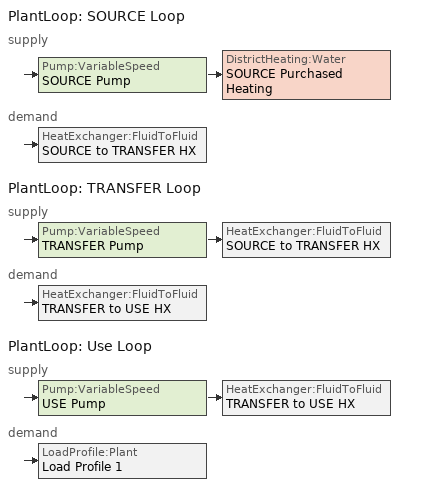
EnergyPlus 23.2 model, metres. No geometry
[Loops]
PlantLoop 'SOURCE Loop'
 supply: Pump:VariableSpeed 'SOURCE Pump' > DistrictHeating:Water 'SOURCE Purchased Heating'
 demand: HeatExchanger:FluidToFluid 'SOURCE to TRANSFER HX'
PlantLoop 'TRANSFER Loop'
 supply: Pump:VariableSpeed 'TRANSFER Pump' > HeatExchanger:FluidToFluid 'SOURCE to TRANSFER HX'
 demand: HeatExchanger:FluidToFluid 'TRANSFER to USE HX'
PlantLoop 'Use Loop'
 supply: Pump:VariableSpeed 'USE Pump' > HeatExchanger:FluidToFluid 'TRANSFER to USE HX'
 demand: LoadProfile:Plant 'Load Profile 1'
[Building]
Plant Load Profile Example: Loads convergence tolerance value=0.04; Maximum number of warmup days=25; Minimum number of warmup days=6; North axis=0; Solar distribution=FullInteriorAndExterior; Temperature convergence tolerance value=0.04; Terrain=Suburbs
[Site:Location]
CHICAGO_IL_USA_WMO_725300: Elevation=190; Latitude=42; Longitude=-87.88; Time zone=-6
[SizingPeriod:DesignDay] Barometric pressure=99063; Day of month=21; Daylight saving time indicator=No; Humidity condition type=WetBulb; Rain indicator=No; Snow indicator=No; Solar model indicator=ASHRAEClearSky
Name | Daily dry bulb temperature range | Day type | Maximum dry bulb temperature | Month | Sky clearness | Wetbulb or dewpoint at maximum dry bulb | Wind direction | Wind speed
CHICAGO Ann Clg 1% Condns DB=>MWB | 10.7 | SummerDesignDay | 31.5 | 7 | 1 | 23 | 230 | 5.3
CHICAGO Ann Htg 99% Condns DB | 0 | WinterDesignDay | -17.3 | 1 | 0 | -17.3 | 270 | 4.9
[DistrictHeating:Water]
SOURCE Purchased Heating: Nominal capacity=1000000
[HeatExchanger:FluidToFluid] Availability schedule=AlwaysOnSchedule; Heat exchanger u factor times area value=1500; Heat transfer metering end use type=LoopToLoop; Loop demand side design flow rate=0.003; Loop supply side design flow rate=0.003; Minimum temperature difference to activate heat exchanger=0.2
Name | Control type | Heat exchange model type
SOURCE to TRANSFER HX | OperationSchemeModulated | CrossFlowSupplyMixedDemandUnMixed
TRANSFER to USE HX | HeatingSetpointModulated | CrossFlowBothUnMixed
[LoadProfile:Plant]
Load Profile 1: Flow rate fraction schedule=Load Profile 1 Flow Frac Schedule; Load schedule=Load Profile 1 Load Schedule; Peak flow rate=0.002; Plant loop fluid type=Water
[PlantEquipmentList]
SOURCE Heating Plant: SOURCE Purchased Heating, DistrictHeating:Water
TRANSFER Heating Plant: SOURCE to TRANSFER HX, HeatExchanger:FluidToFluid
TRANSFER to USE HX equip: TRANSFER to USE HX, HeatExchanger:FluidToFluid
[PlantEquipmentOperation:HeatingLoad] Load range 1 lower limit=0; Load range 1 upper limit=10000000
Name | Range 1 equipment list
SOURCE Purchased Only | SOURCE Heating Plant
TRANSFER HX | TRANSFER Heating Plant
[PlantEquipmentOperation:Uncontrolled]
USE operation: Equipment list=TRANSFER to USE HX equip
[PlantEquipmentOperationSchemes] Control scheme 1 schedule=AlwaysOnSchedule
Name | Control scheme 1
SOURCE Loop Operation | SOURCE Purchased Only
TRANSFER Loop Operation | TRANSFER HX
Use Loop Operation | USE operation
[PlantLoop] Fluid type=Water; Load distribution scheme=Optimal; Maximum loop flow rate=0.003; Maximum loop temperature=100; Minimum loop flow rate=0; Minimum loop temperature=3; Plant loop volume=Autocalculate
Name | Plant equipment operation scheme
SOURCE Loop | SOURCE Loop Operation
TRANSFER Loop | TRANSFER Loop Operation
Use Loop | Use Loop Operation
[Pump:VariableSpeed] Design maximum flow rate=0.005; Design minimum flow rate=0; Design power consumption=2250; Design pump head=300000; Fraction of motor inefficiencies to fluid stream=0; Motor efficiency=0.87; Pump control type=Intermittent; Coefficient 1 of the part load performance curve=0; Coefficient 2 of the part load performance curve=1; Coefficient 3 of the part load performance curve=0; Coefficient 4 of the part load performance curve=0
SOURCE Pump; TRANSFER Pump; USE Pump
[SetpointManager:Scheduled] Control variable=Temperature
Name | Schedule | Setpoint node or nodelist
SOURCE Loop Setpoint Manager | SOURCE Loop Temp Sch | SOURCE Loop Setpoint Node List
TRANSFER Loop Setpoint Manager | TRANSFER Loop Temp Sch | TRANSFER Loop Setpoint Node List
Use Loop Setpoint Manager | Use Loop Temp Sch | Use Loop Setpoint Node List
[Schedule:Compact]
AlwaysOnSchedule; Load Profile 1 Flow Frac Schedule: THROUGH: 12/31, FOR: AllDays, UNTIL: 24:00, 1
Load Profile 1 Load Schedule: THROUGH: 12/31, FOR: AllDays, UNTIL: 4:00, 8000, UNTIL: 8:00, 6000, UNTIL: 9:00, 0, UNTIL: 12:00, 6000, UNTIL: 24:00, 10000
SOURCE Loop Temp Sch: THROUGH: 12/31, FOR: AllDays, UNTIL: 24:00, 95
TRANSFER Loop Temp Sch: THROUGH: 12/31, FOR: AllDays, UNTIL: 24:00, 75
USE Loop Temp Sch: THROUGH: 12/31, FOR: AllDays, UNTIL: 24:00, 60
